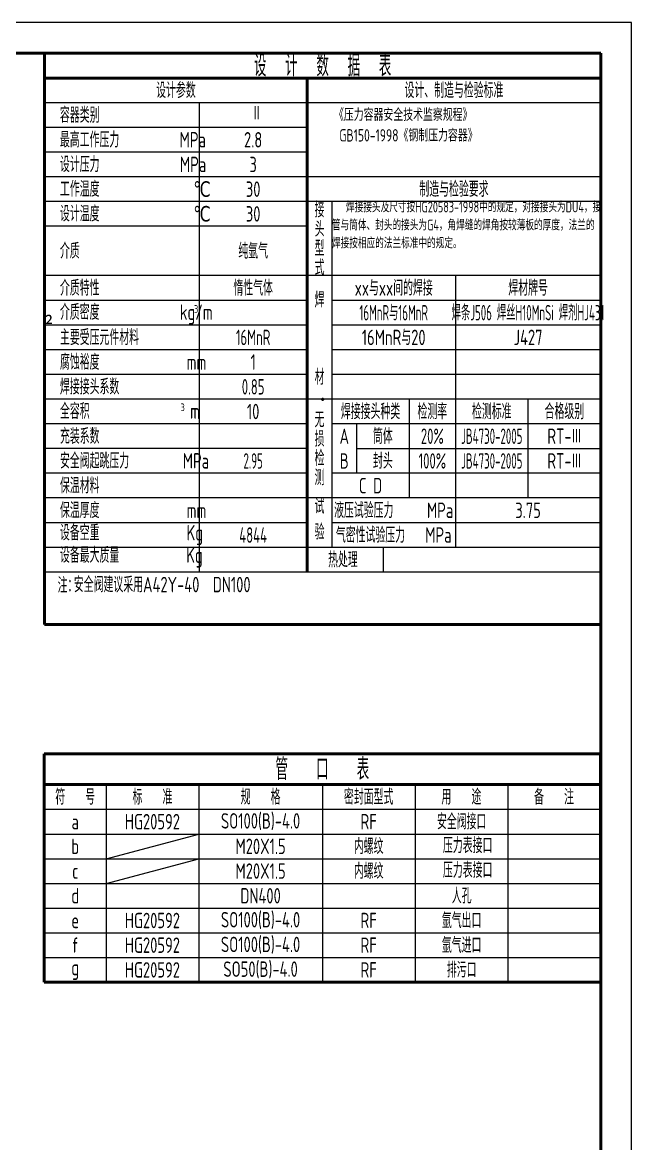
# Model space of a CAD drawing. Header units: millimetres. Extents: x 691 to 1111, y 394 to 978.
# Drawn here: x 913.9 to 1111.1, y 615 to 978 of the extents above; entities that cross this region are included whole.
import ezdxf

# ---------------------------------------------------------------- set-up
doc = ezdxf.new("R2010")
doc.units = ezdxf.units.MM
doc.layers.add('LOCKUP', color=7, linetype='Continuous')
for name, color, linetype, lineweight in [('尺寸线', 3, 'Continuous', 15), ('细实线', 4, 'Continuous', 15), ('轮廓线', 7, 'Continuous', 50)]:
    doc.layers.add(name, color=color, linetype=linetype, lineweight=lineweight)
doc.styles.add('宋体', font='txt.shx', dxfattribs={"bigfont": 'gbcbig.shx'})
doc.styles.add('工程字', font='gbenor.shx', dxfattribs={"width": 0.8, "bigfont": 'gbcbig.shx'})
doc.styles.add('样式 1', font='gbenor.shx', dxfattribs={"width": 0.6, "bigfont": 'gbcbig.shx'})
doc.styles.add('表格1', font='gbenor.shx', dxfattribs={"width": 0.7, "bigfont": 'gbcbig.shx'})

# ---------------------------------------------------------------- blocks, each defined once
blk = doc.blocks.new('*U42')
at = {"layer": '尺寸线'}
for p, q in [((940.954, 707.228), (970.954, 715.228)), ((940.954, 699.228), (970.954, 707.228))]:
    blk.add_line(p, q, dxfattribs=at)
at = {"layer": '细实线'}
for p, q in [((1111.052, 978.04), (691.052, 978.04)), ((1111.052, 394.04), (1111.052, 978.04)), ((1101.052, 960.04), (921.052, 960.04)), ((1101.052, 960.04), (921.052, 960.04)), ((940.954, 731.228), (940.954, 667.228)), ((970.954, 731.228), (970.954, 667.228)), ((1010.954, 731.228), (1010.954, 667.228)), ((1040.954, 731.228), (1040.954, 667.228)), ((1070.954, 731.228), (1070.954, 667.228)), ((920.954, 723.228), (1100.954, 723.228)), ((920.954, 715.228), (1100.954, 715.228)), ((920.954, 707.228), (1100.954, 707.228)), ((920.954, 699.228), (1100.954, 699.228)), ((920.954, 691.228), (1100.954, 691.228)), ((920.954, 683.228), (1100.954, 683.228)), ((920.954, 675.228), (1100.954, 675.228))]:
    blk.add_line(p, q, dxfattribs=at)
at = {"layer": '细实线', "linetype": 'Continuous'}
for p, q in [((1101.052, 952.04), (921.052, 952.04)), ((1101.052, 952.04), (921.052, 952.04)), ((1101.052, 952.04), (921.052, 952.04)), ((1101.052, 952.04), (921.052, 952.04)), ((971.052, 952.04), (971.052, 800.04)), ((1006.052, 944.04), (921.052, 944.04)), ((1006.052, 944.04), (921.052, 944.04)), ((1006.052, 944.04), (921.052, 944.04)), ((1006.052, 944.04), (921.052, 944.04)), ((1006.052, 944.04), (921.052, 944.04)), ((1006.052, 936.04), (921.052, 936.04)), ((1006.052, 936.04), (921.052, 936.04)), ((1006.052, 936.04), (921.052, 936.04)), ((1006.052, 936.04), (921.052, 936.04)), ((1006.052, 936.04), (921.052, 936.04)), ((1006.052, 936.04), (921.052, 936.04)), ((1101.052, 928.04), (921.052, 928.04)), ((1101.052, 928.04), (921.052, 928.04)), ((1101.052, 928.04), (921.052, 928.04)), ((1101.052, 928.04), (921.052, 928.04)), ((1101.052, 928.04), (921.052, 928.04)), ((1101.052, 928.04), (921.052, 928.04)), ((1101.052, 928.04), (921.052, 928.04)), ((1101.052, 920.04), (921.052, 920.04)), ((1101.052, 920.04), (921.052, 920.04)), ((1101.052, 920.04), (921.052, 920.04)), ((1101.052, 920.04), (921.052, 920.04)), ((1101.052, 920.04), (921.052, 920.04)), ((1101.052, 920.04), (921.052, 920.04)), ((1101.052, 920.04), (921.052, 920.04)), ((1101.052, 920.04), (921.052, 920.04)), ((1014.052, 920.04), (1014.052, 808.04)), ((1006.052, 912.04), (921.052, 912.04)), ((1006.052, 912.04), (921.052, 912.04)), ((1006.052, 912.04), (921.052, 912.04)), ((1006.052, 912.04), (921.052, 912.04)), ((1006.052, 912.04), (921.052, 912.04)), ((1006.052, 912.04), (921.052, 912.04)), ((1006.052, 912.04), (921.052, 912.04)), ((1006.052, 912.04), (921.052, 912.04)), ((1006.052, 912.04), (921.052, 912.04)), ((1101.052, 896.04), (921.052, 896.04)), ((1101.052, 896.04), (921.052, 896.04)), ((1101.052, 896.04), (921.052, 896.04)), ((1101.052, 896.04), (921.052, 896.04)), ((1101.052, 896.04), (921.052, 896.04)), ((1101.052, 896.04), (921.052, 896.04)), ((1101.052, 896.04), (921.052, 896.04)), ((1101.052, 896.04), (921.052, 896.04)), ((1101.052, 896.04), (921.052, 896.04)), ((1054.052, 896.04), (1054.052, 808.04)), ((1006.052, 888.04), (921.052, 888.04)), ((1006.052, 888.04), (921.052, 888.04)), ((1006.052, 888.04), (921.052, 888.04)), ((1006.052, 888.04), (921.052, 888.04)), ((1006.052, 888.04), (921.052, 888.04)), ((1006.052, 888.04), (921.052, 888.04)), ((1006.052, 888.04), (921.052, 888.04)), ((1006.052, 888.04), (921.052, 888.04)), ((1006.052, 888.04), (921.052, 888.04)), ((1101.052, 888.04), (1014.052, 888.04)), ((1101.052, 888.04), (1014.052, 888.04)), ((1101.052, 888.04), (1014.052, 888.04)), ((1101.052, 888.04), (1014.052, 888.04)), ((1101.052, 888.04), (1014.052, 888.04)), ((1101.052, 888.04), (1014.052, 888.04)), ((1101.052, 888.04), (1014.052, 888.04)), ((1101.052, 888.04), (1014.052, 888.04)), ((1101.052, 888.04), (1014.052, 888.04)), ((1006.052, 880.04), (921.052, 880.04)), ((1006.052, 880.04), (921.052, 880.04)), ((1006.052, 880.04), (921.052, 880.04)), ((1006.052, 880.04), (921.052, 880.04)), ((1006.052, 880.04), (921.052, 880.04)), ((1006.052, 880.04), (921.052, 880.04)), ((1006.052, 880.04), (921.052, 880.04)), ((1006.052, 880.04), (921.052, 880.04)), ((1006.052, 880.04), (921.052, 880.04)), ((1101.052, 880.04), (1014.052, 880.04)), ((1101.052, 880.04), (1014.052, 880.04)), ((1101.052, 880.04), (1014.052, 880.04)), ((1101.052, 880.04), (1014.052, 880.04)), ((1101.052, 880.04), (1014.052, 880.04)), ((1101.052, 880.04), (1014.052, 880.04)), ((1101.052, 880.04), (1014.052, 880.04)), ((1101.052, 880.04), (1014.052, 880.04)), ((1101.052, 880.04), (1014.052, 880.04)), ((1006.052, 872.04), (921.052, 872.04)), ((1006.052, 872.04), (921.052, 872.04)), ((1006.052, 872.04), (921.052, 872.04)), ((1006.052, 872.04), (921.052, 872.04)), ((1006.052, 872.04), (921.052, 872.04)), ((1006.052, 872.04), (921.052, 872.04)), ((1006.052, 872.04), (921.052, 872.04)), ((1006.052, 872.04), (921.052, 872.04)), ((1006.052, 872.04), (921.052, 872.04)), ((1101.052, 872.04), (1014.052, 872.04)), ((1101.052, 872.04), (1014.052, 872.04)), ((1101.052, 872.04), (1014.052, 872.04)), ((1101.052, 872.04), (1014.052, 872.04)), ((1101.052, 872.04), (1014.052, 872.04)), ((1101.052, 872.04), (1014.052, 872.04)), ((1101.052, 872.04), (1014.052, 872.04)), ((1101.052, 872.04), (1014.052, 872.04)), ((1101.052, 872.04), (1014.052, 872.04)), ((1006.052, 864.04), (921.052, 864.04)), ((1006.052, 864.04), (921.052, 864.04)), ((1006.052, 864.04), (921.052, 864.04)), ((1006.052, 864.04), (921.052, 864.04)), ((1006.052, 864.04), (921.052, 864.04)), ((1006.052, 864.04), (921.052, 864.04)), ((1006.052, 864.04), (921.052, 864.04)), ((1006.052, 864.04), (921.052, 864.04)), ((1006.052, 864.04), (921.052, 864.04)), ((1101.052, 864.04), (1014.052, 864.04)), ((1101.052, 864.04), (1014.052, 864.04)), ((1101.052, 864.04), (1014.052, 864.04)), ((1101.052, 864.04), (1014.052, 864.04)), ((1101.052, 864.04), (1014.052, 864.04)), ((1101.052, 864.04), (1014.052, 864.04)), ((1101.052, 864.04), (1014.052, 864.04)), ((1101.052, 864.04), (1014.052, 864.04)), ((1101.052, 864.04), (1014.052, 864.04)), ((1101.052, 856.04), (921.052, 856.04)), ((1101.052, 856.04), (921.052, 856.04)), ((1101.052, 856.04), (921.052, 856.04)), ((1101.052, 856.04), (921.052, 856.04)), ((1101.052, 856.04), (921.052, 856.04)), ((1101.052, 856.04), (921.052, 856.04)), ((1101.052, 856.04), (921.052, 856.04)), ((1101.052, 856.04), (921.052, 856.04)), ((1101.052, 856.04), (921.052, 856.04)), ((1039.052, 856.04), (1039.052, 824.04)), ((1077.552, 824.04), (1077.552, 856.04)), ((1006.052, 848.04), (921.052, 848.04)), ((1006.052, 848.04), (921.052, 848.04)), ((1006.052, 848.04), (921.052, 848.04)), ((1006.052, 848.04), (921.052, 848.04)), ((1006.052, 848.04), (921.052, 848.04)), ((1006.052, 848.04), (921.052, 848.04)), ((1006.052, 848.04), (921.052, 848.04)), ((1006.052, 848.04), (921.052, 848.04)), ((1006.052, 848.04), (921.052, 848.04)), ((1101.052, 848.04), (1014.052, 848.04)), ((1101.052, 848.04), (1014.052, 848.04)), ((1101.052, 848.04), (1014.052, 848.04)), ((1101.052, 848.04), (1014.052, 848.04)), ((1101.052, 848.04), (1014.052, 848.04)), ((1101.052, 848.04), (1014.052, 848.04)), ((1101.052, 848.04), (1014.052, 848.04)), ((1101.052, 848.04), (1014.052, 848.04)), ((1101.052, 848.04), (1014.052, 848.04)), ((1022.052, 848.04), (1022.052, 832.04)), ((1006.052, 840.04), (921.052, 840.04)), ((1006.052, 840.04), (921.052, 840.04)), ((1006.052, 840.04), (921.052, 840.04)), ((1006.052, 840.04), (921.052, 840.04)), ((1006.052, 840.04), (921.052, 840.04)), ((1006.052, 840.04), (921.052, 840.04)), ((1006.052, 840.04), (921.052, 840.04)), ((1022.052, 840.04), (1101.052, 840.04)), ((1006.052, 832.04), (921.052, 832.04)), ((1006.052, 832.04), (921.052, 832.04)), ((1006.052, 832.04), (921.052, 832.04)), ((1006.052, 832.04), (921.052, 832.04)), ((1006.052, 832.04), (921.052, 832.04)), ((1006.052, 832.04), (921.052, 832.04)), ((1101.052, 832.04), (1014.052, 832.04)), ((1101.052, 832.04), (1014.052, 832.04)), ((1101.052, 832.04), (1014.052, 832.04)), ((1101.052, 832.04), (1014.052, 832.04)), ((1101.052, 832.04), (1014.052, 832.04)), ((1101.052, 832.04), (1014.052, 832.04)), ((1101.052, 824.04), (921.052, 824.04)), ((1101.052, 824.04), (921.052, 824.04)), ((1101.052, 824.04), (921.052, 824.04)), ((1101.052, 824.04), (921.052, 824.04)), ((1101.052, 824.04), (921.052, 824.04)), ((1006.052, 816.04), (921.052, 816.04)), ((1006.052, 816.04), (921.052, 816.04)), ((1006.052, 816.04), (921.052, 816.04)), ((1006.052, 816.04), (921.052, 816.04)), ((1101.052, 816.04), (1014.052, 816.04)), ((1101.052, 816.04), (1014.052, 816.04)), ((1101.052, 816.04), (1014.052, 816.04)), ((1101.052, 816.04), (1014.052, 816.04)), ((1101.052, 808.04), (921.052, 808.04)), ((1101.052, 808.04), (921.052, 808.04)), ((1101.052, 808.04), (921.052, 808.04)), ((1030.672, 808.04), (1030.672, 800.04)), ((1101.052, 800.04), (921.052, 800.04)), ((1101.052, 800.04), (921.052, 800.04))]:
    blk.add_line(p, q, dxfattribs=at)
at = {"layer": '轮廓线'}
for p, q in [((1101.052, 968.04), (711.052, 968.04)), ((1101.052, 404.04), (1101.052, 968.04)), ((920.954, 741.228), (920.954, 667.228)), ((1100.954, 741.228), (920.954, 741.228)), ((1100.954, 683.228), (1100.954, 741.228)), ((1100.954, 731.228), (920.954, 731.228)), ((920.954, 667.228), (1100.954, 667.228))]:
    blk.add_line(p, q, dxfattribs=at)
at = {"layer": '轮廓线', "lineweight": 50}
for p, q in [((921.052, 968.04), (921.052, 783.04)), ((1101.052, 783.04), (1101.052, 968.04)), ((921.052, 783.04), (1101.052, 783.04))]:
    blk.add_line(p, q, dxfattribs=at)
at = {"layer": '轮廓线', "linetype": 'Continuous'}
blk.add_line((1101.052, 960.04), (921.052, 960.04), dxfattribs=at)
at = {"layer": '轮廓线', "linetype": 'Continuous', "lineweight": 50}
blk.add_line((1006.052, 960.04), (1006.052, 800.04), dxfattribs=at)
at = {"layer": '轮廓线'}
blk.add_point((1011.052, 856.04), dxfattribs=at)
at = {"layer": '细实线'}
for s, insert, char_height, width, attachment_point, style in [('设  计  数  据  表', (1011.052, 964.04), 7, 180, 5, '工程字'), ('设计参数', (963.552, 956.04), 5, 85, 5, '工程字'), ('设计、制造与检验标准', (1053.552, 956.04), 5, 95, 5, '工程字'), ('容器类别', (926.015, 948.04), 5, 50, 4, '工程字'), ('Ⅱ', (988.095, 951.128), 5, 35, 1, '工程字'), ('最高工作压力         MPa', (926.015, 940.04), 5, 63.06133, 4, '工程字'), ('2.8', (988.552, 940.04), 5, 35, 5, '工程字'), ('设计压力            MPa', (926.015, 932.04), 5, 72.67048, 4, '工程字'), ('3', (988.552, 932.04), 5, 35, 5, '工程字'), ('工作温度              ℃', (926.015, 924.04), 5, 56.84211, 4, '工程字'), ('30', (988.552, 924.04), 5, 35, 5, '工程字'), ('制造与检验要求', (1053.552, 924.04), 5, 95, 5, '工程字'), ('设计温度              ℃', (926.015, 916.04), 5, 70.75556, 4, '工程字'), ('30', (988.552, 916.04), 5, 35, 5, '工程字'), ('介质', (926.015, 904.04), 5, 50, 4, '工程字'), ('纯氩气', (988.552, 904.04), 5, 35, 5, '工程字'), ('介质特性', (926.015, 892.04), 5, 50, 4, '工程字'), ('惰性气体', (988.552, 892.04), 5, 35, 5, '工程字'), ('xx与xx间的焊接', (1034.052, 892.04), 5, 40, 5, '工程字'), ('焊材牌号', (1077.552, 892.04), 5, 47, 5, '工程字'), ('焊        \\P\\P\\P材   ', (1010.052, 875.723), 5, 8, 5, '工程字'), ('介质密度            kg/m', (926.015, 886.724), 5, 70.45333, 1, '工程字'), ('16MnR与16MnR', (1034.052, 884.04), 5, 40, 5, '样式 1'), ('焊条J506 焊丝H10MnSi 焊剂HJ431', (1077.552, 884.04), 5, 64.32, 5, '样式 1'), ('主要受压元件材料', (926.015, 876.04), 5, 50, 4, '工程字'), ('16MnR与20', (1034.052, 876.04), 5, 40, 5, '工程字'), ('16MnR', (988.552, 876.04), 5, 35, 5, '表格1'), ('J427', (1077.552, 876.04), 5, 47, 5, '工程字'), ('腐蚀裕度             mm', (926.015, 868.04), 5, 64.37647, 4, '工程字'), ('1', (988.552, 868.04), 5, 35, 5, '工程字'), ('焊接接头系数', (926.015, 860.04), 5, 50, 4, '工程字'), ('0.85', (988.552, 860.04), 5, 35, 5, '表格1'), ('全容积               m', (926.015, 854.653), 5, 68.86061, 1, '工程字'), ('10', (988.552, 852.04), 5, 35, 5, '工程字'), ('焊接接头种类', (1026.552, 852.04), 5, 25, 5, '工程字'), ('检测标准', (1065.802, 852.04), 5, 23.5, 5, '工程字'), ('合格级别', (1089.302, 852.04), 5, 23.5, 5, '工程字'), ('充装系数', (926.015, 844.04), 5, 50, 4, '工程字'), ('A', (1018.052, 844.04), 5, 8, 5, '工程字'), ('筒体', (1030.552, 844.04), 5, 17, 5, '工程字'), ('20%', (1046.552, 844.04), 5, 15, 5, '表格1'), ('\\pt50;安全阀起跳压力        MPa', (926.015, 836.04), 5, 80.40833, 4, '工程字'), ('封头', (1030.552, 836.04), 5, 17, 5, '工程字'), ('2.95', (988.552, 836.04), 5, 35, 5, '样式 1'), ('B', (1018.052, 836.04), 5, 8, 5, '工程字'), ('100%', (1046.552, 836.04), 5, 15, 5, '表格1'), ('保温材料', (926.015, 828.04), 5, 50, 4, '工程字'), ('C D', (1026.552, 828.04), 5, 25, 5, '工程字'), ('试\\P验', (1010.052, 817.235), 5, 8, 5, '工程字'), ('保温厚度             mm', (926.015, 820.04), 5, 67.52, 4, '工程字'), ('液压试验压力     MPa', (1034.052, 820.04), 5, 40, 5, '工程字'), ('3.75', (1077.552, 820.04), 5, 47, 5, '工程字'), ('设备空重             Kg', (926.015, 812.04), 5, 57.73333, 4, '工程字'), ('4844', (988.552, 812.04), 5, 35, 5, '表格1'), ('气密性试验压力   MPa', (1034.052, 812.04), 5, 40, 5, '工程字'), ('设备最大质量          Kg', (926.015, 808.04), 5, 75.09167, 1, '工程字'), ('热处理', (1017.632, 804.04), 5, 23.1601, 5, '工程字'), ('注：', (925.249, 795.787), 5, 14.68869, 4, '工程字'), ('安全阀建议采用A42Y-40  DN100', (930.513, 798.5), 5, 72.53113, 1, '工程字'), ('管   口   表', (1010.954, 736.228), 7, 180, 5, '工程字'), ('符   号', (930.954, 727.228), 5, 20, 5, '工程字'), ('标   准', (955.954, 727.228), 5, 30, 5, '工程字'), ('规   格', (990.954, 727.228), 5, 40, 5, '工程字'), ('密封面型式', (1025.954, 727.228), 5, 30, 5, '工程字'), ('用   途', (1055.954, 727.228), 5, 30, 5, '工程字'), ('备   注', (1085.954, 727.228), 5, 30, 5, '工程字'), ('SO100(B)-4.0', (990.954, 719.228), 5, 40, 5, '工程字'), ('a', (930.954, 719.228), 5, 20, 5, '工程字'), ('HG20592', (955.954, 719.228), 5, 30, 5, '工程字'), ('RF', (1025.954, 719.228), 5, 30, 5, '工程字'), ('安全阀接口', (1056.048, 719.228), 5, 40, 5, '工程字'), ('b', (930.954, 711.228), 5, 20, 5, '工程字'), ('M20X1.5', (990.954, 711.228), 5, 40, 5, '工程字'), ('内螺纹', (1025.954, 711.228), 5, 30, 5, '工程字'), ('压力表接口', (1050.001, 714.024), 5, 40, 1, '工程字'), ('M20X1.5', (990.954, 703.228), 5, 40, 5, '工程字'), ('内螺纹', (1025.954, 703.228), 5, 30, 5, '工程字'), ('压力表接口', (1050.001, 706.024), 5, 40, 1, '工程字'), ('c', (930.954, 703.228), 5, 20, 5, '工程字'), ('d', (930.954, 695.228), 5, 20, 5, '工程字'), ('DN400', (990.954, 695.228), 5, 40, 5, '工程字'), ('人孔', (1056.048, 695.228), 5, 40, 5, '工程字'), ('SO100(B)-4.0', (990.954, 687.228), 5, 40, 5, '工程字'), ('氩气出口', (1056.048, 687.228), 5, 40, 5, '工程字'), ('e', (930.954, 687.228), 5, 20, 5, '工程字'), ('HG20592', (955.954, 687.228), 5, 30, 5, '工程字'), ('RF', (1025.954, 687.228), 5, 30, 5, '工程字'), ('f', (930.954, 679.228), 5, 20, 5, '工程字'), ('HG20592', (955.954, 679.228), 5, 30, 5, '工程字'), ('SO100(B)-4.0', (990.954, 679.228), 5, 40, 5, '工程字'), ('RF', (1025.954, 679.228), 5, 30, 5, '工程字'), ('氩气进口', (1056.048, 679.228), 5, 40, 5, '工程字'), ('g', (930.954, 671.228), 5, 20, 5, '工程字'), ('HG20592', (955.954, 671.228), 5, 30, 5, '工程字'), ('SO50(B)-4.0', (990.954, 671.228), 5, 40, 5, '工程字'), ('RF', (1025.954, 671.228), 5, 30, 5, '工程字'), ('排污口', (1056.048, 671.228), 5, 40, 5, '工程字')]:
    blk.add_mtext(s, dxfattribs=dict(at, insert=insert, char_height=char_height, width=width, attachment_point=attachment_point, style=style))
at = {"layer": '细实线', "linetype": 'Continuous'}
for s, insert, char_height, width, attachment_point, style in [('     《压力容器安全技术监察规程》\\P      GB150-1998《钢制压力容器》', (1006.052, 950.144), 4, 95, 1, '工程字'), ('   焊接接头及尺寸按HG20583-1998中的规定，对接接头为DU4，接管与筒体、封头的接头为G4，角焊缝的焊角按较薄板的厚度，法兰的焊接按相应的法兰标准中的规定。', (1014.052, 920.04), 3.5, 87, 1, '工程字'), ('3', (969.397, 886.494), 2.5, 2.29452, 1, '工程字'), ('3', (965.057, 854.648), 2.5, 2.29452, 1, '工程字'), ('检测率', (1046.552, 852.04), 5, 15, 5, '工程字'), ('JB4730-2005', (1065.802, 844.04), 5, 23.5, 5, '样式 1'), ('RT-Ⅲ', (1089.302, 844.04), 5, 23.5, 5, '工程字'), ('JB4730-2005', (1065.802, 836.04), 5, 31.75111, 5, '样式 1'), ('RT-Ⅲ', (1089.302, 836.04), 5, 23.5, 5, '工程字')]:
    blk.add_mtext(s, dxfattribs=dict(at, insert=insert, char_height=char_height, width=width, attachment_point=attachment_point, style=style))
at = {"layer": '细实线', "char_height": 5, "width": 8, "attachment_point": 5, "line_spacing_factor": 0.75, "style": '工程字'}
for s, insert in [('\\pi-0.3,l0.3,t5;接\\P\\pi0,l0;头\\P型\\P式', (1010.052, 908.021)), ('无\\P损\\P检\\P测', (1010.052, 840.04))]:
    blk.add_mtext(s, dxfattribs=dict(at, insert=insert))
at = {"layer": '轮廓线', "insert": (921.052, 884.04), "char_height": 5, "width": 50, "attachment_point": 4, "style": '宋体'}
blk.add_mtext('{\\fSimSun|b0|i0|c134|p0;\\P\\fFangSong_GB2312|b0|i0|c134|p49;²}', dxfattribs=at)
blk = doc.blocks.new('*U43')
at = {"layer": 'LOCKUP'}
blk.add_blockref('*U42', (0, 0), dxfattribs=at)

msp = doc.modelspace()

# ---------------------------------------------------------------- block references
at = {"layer": 'LOCKUP'}
msp.add_blockref('*U43', (0, 0), dxfattribs=at)

doc.saveas('drawing.dxf')
